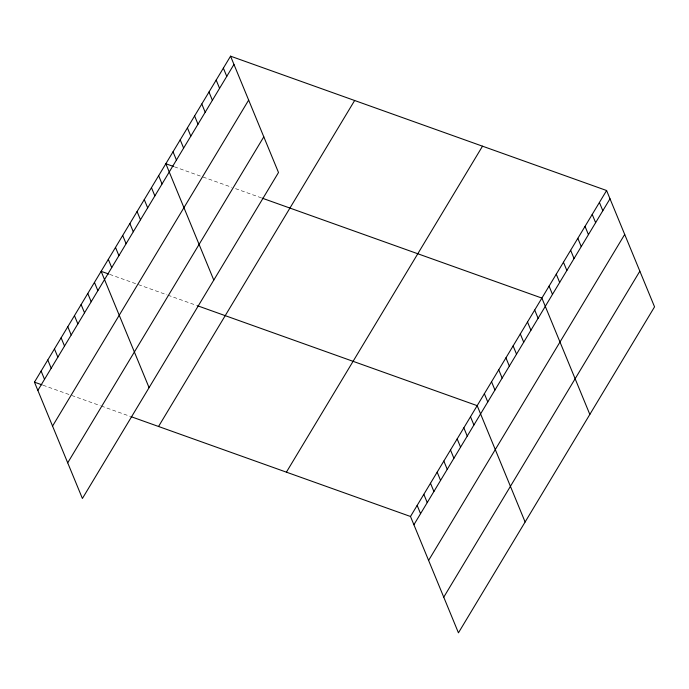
<?xml version="1.0" encoding="UTF-8"?>
<svg xmlns="http://www.w3.org/2000/svg" width="689" height="689" viewBox="0 0 689 689"><rect width="100%" height="100%" fill="white"/><g stroke="black" fill="none" stroke-linecap="round" stroke-linejoin="round"><path stroke-width="0.52" stroke-dasharray="3.44 2.58" d="M174.429 166.807L201.162 176.358M203.066 177.039L231.702 187.27M235.526 188.64L262.251 198.182M109.715 274.386L136.448 283.937M138.351 284.617L166.988 294.849M167.944 295.185L196.58 305.416M43.045 385.22L69.77 394.771M71.682 395.452L100.318 405.683M101.274 406.019L129.911 416.251"/><path stroke-width="1.03" d="M230.557 56.171L278.502 172.508L82.404 498.483L34.45 382.154L230.557 56.171L606.596 190.517L654.55 306.846L458.443 632.829L410.498 516.492L130.858 416.595M37.852 390.405L233.959 64.421M52.553 426.078L248.66 100.094M67.703 462.819L263.801 136.835M158.548 426.482L354.646 100.499M286.4 472.163L482.507 146.18M410.498 516.492L606.596 190.517M413.9 524.751L610.006 198.768M428.601 560.415L624.699 234.441M443.75 597.165L639.848 271.182M173.473 166.471L165.842 163.741L213.788 280.078M262.251 198.182L541.881 298.087L589.836 414.425M108.759 274.041L101.128 271.32L149.074 387.649M197.536 305.761L477.176 405.657L525.121 521.995M34.45 382.154L42.089 384.875M599.413 202.463L602.815 210.722M592.221 214.417L595.623 222.676M585.03 226.371L588.432 234.63M577.838 238.325L581.24 246.584M570.647 250.279L574.049 258.53M563.456 262.233L566.858 270.484M556.264 274.179L559.666 282.438M549.073 286.133L552.483 294.392M534.698 310.041L538.1 318.301M527.507 321.996L530.909 330.246M520.316 333.95L523.718 342.2M513.124 345.895L516.526 354.155M505.933 357.849L509.335 366.109M498.741 369.804L502.143 378.063M491.55 381.758L494.952 390.017M484.358 393.712L487.769 401.963M470.501 416.742L473.911 425.001M463.835 427.826L467.237 436.085M457.169 438.91L460.571 447.17M450.503 449.995L453.905 458.254M443.837 461.079L447.239 469.338M437.171 472.163L440.572 480.422M430.496 483.247L433.906 491.507M423.83 494.332L427.232 502.582M417.164 505.416L420.566 513.667M223.365 68.116L226.767 76.376M216.174 80.07L219.576 88.33M208.982 92.025L212.384 100.284M201.791 103.979L205.193 112.238M194.599 115.933L198.001 124.184M187.408 127.887L190.81 136.138M180.217 139.833L183.627 148.092M173.025 151.787L176.436 160.046M158.651 175.695L162.053 183.954M151.459 187.649L154.861 195.9M144.268 199.603L147.67 207.854M137.077 211.549L140.478 219.808M129.885 223.503L133.287 231.762M122.694 235.457L126.096 243.717M115.502 247.411L118.913 255.671M108.319 259.365L111.721 267.616M94.453 282.395L97.864 290.655M87.787 293.48L91.189 301.739M81.121 304.564L84.523 312.823M74.455 315.648L77.857 323.908M67.789 326.732L71.191 334.992M61.123 337.817L64.525 346.076M54.448 348.901L57.859 357.16M47.782 359.985L51.193 368.236M41.116 371.07L44.518 379.32"/></g></svg>
